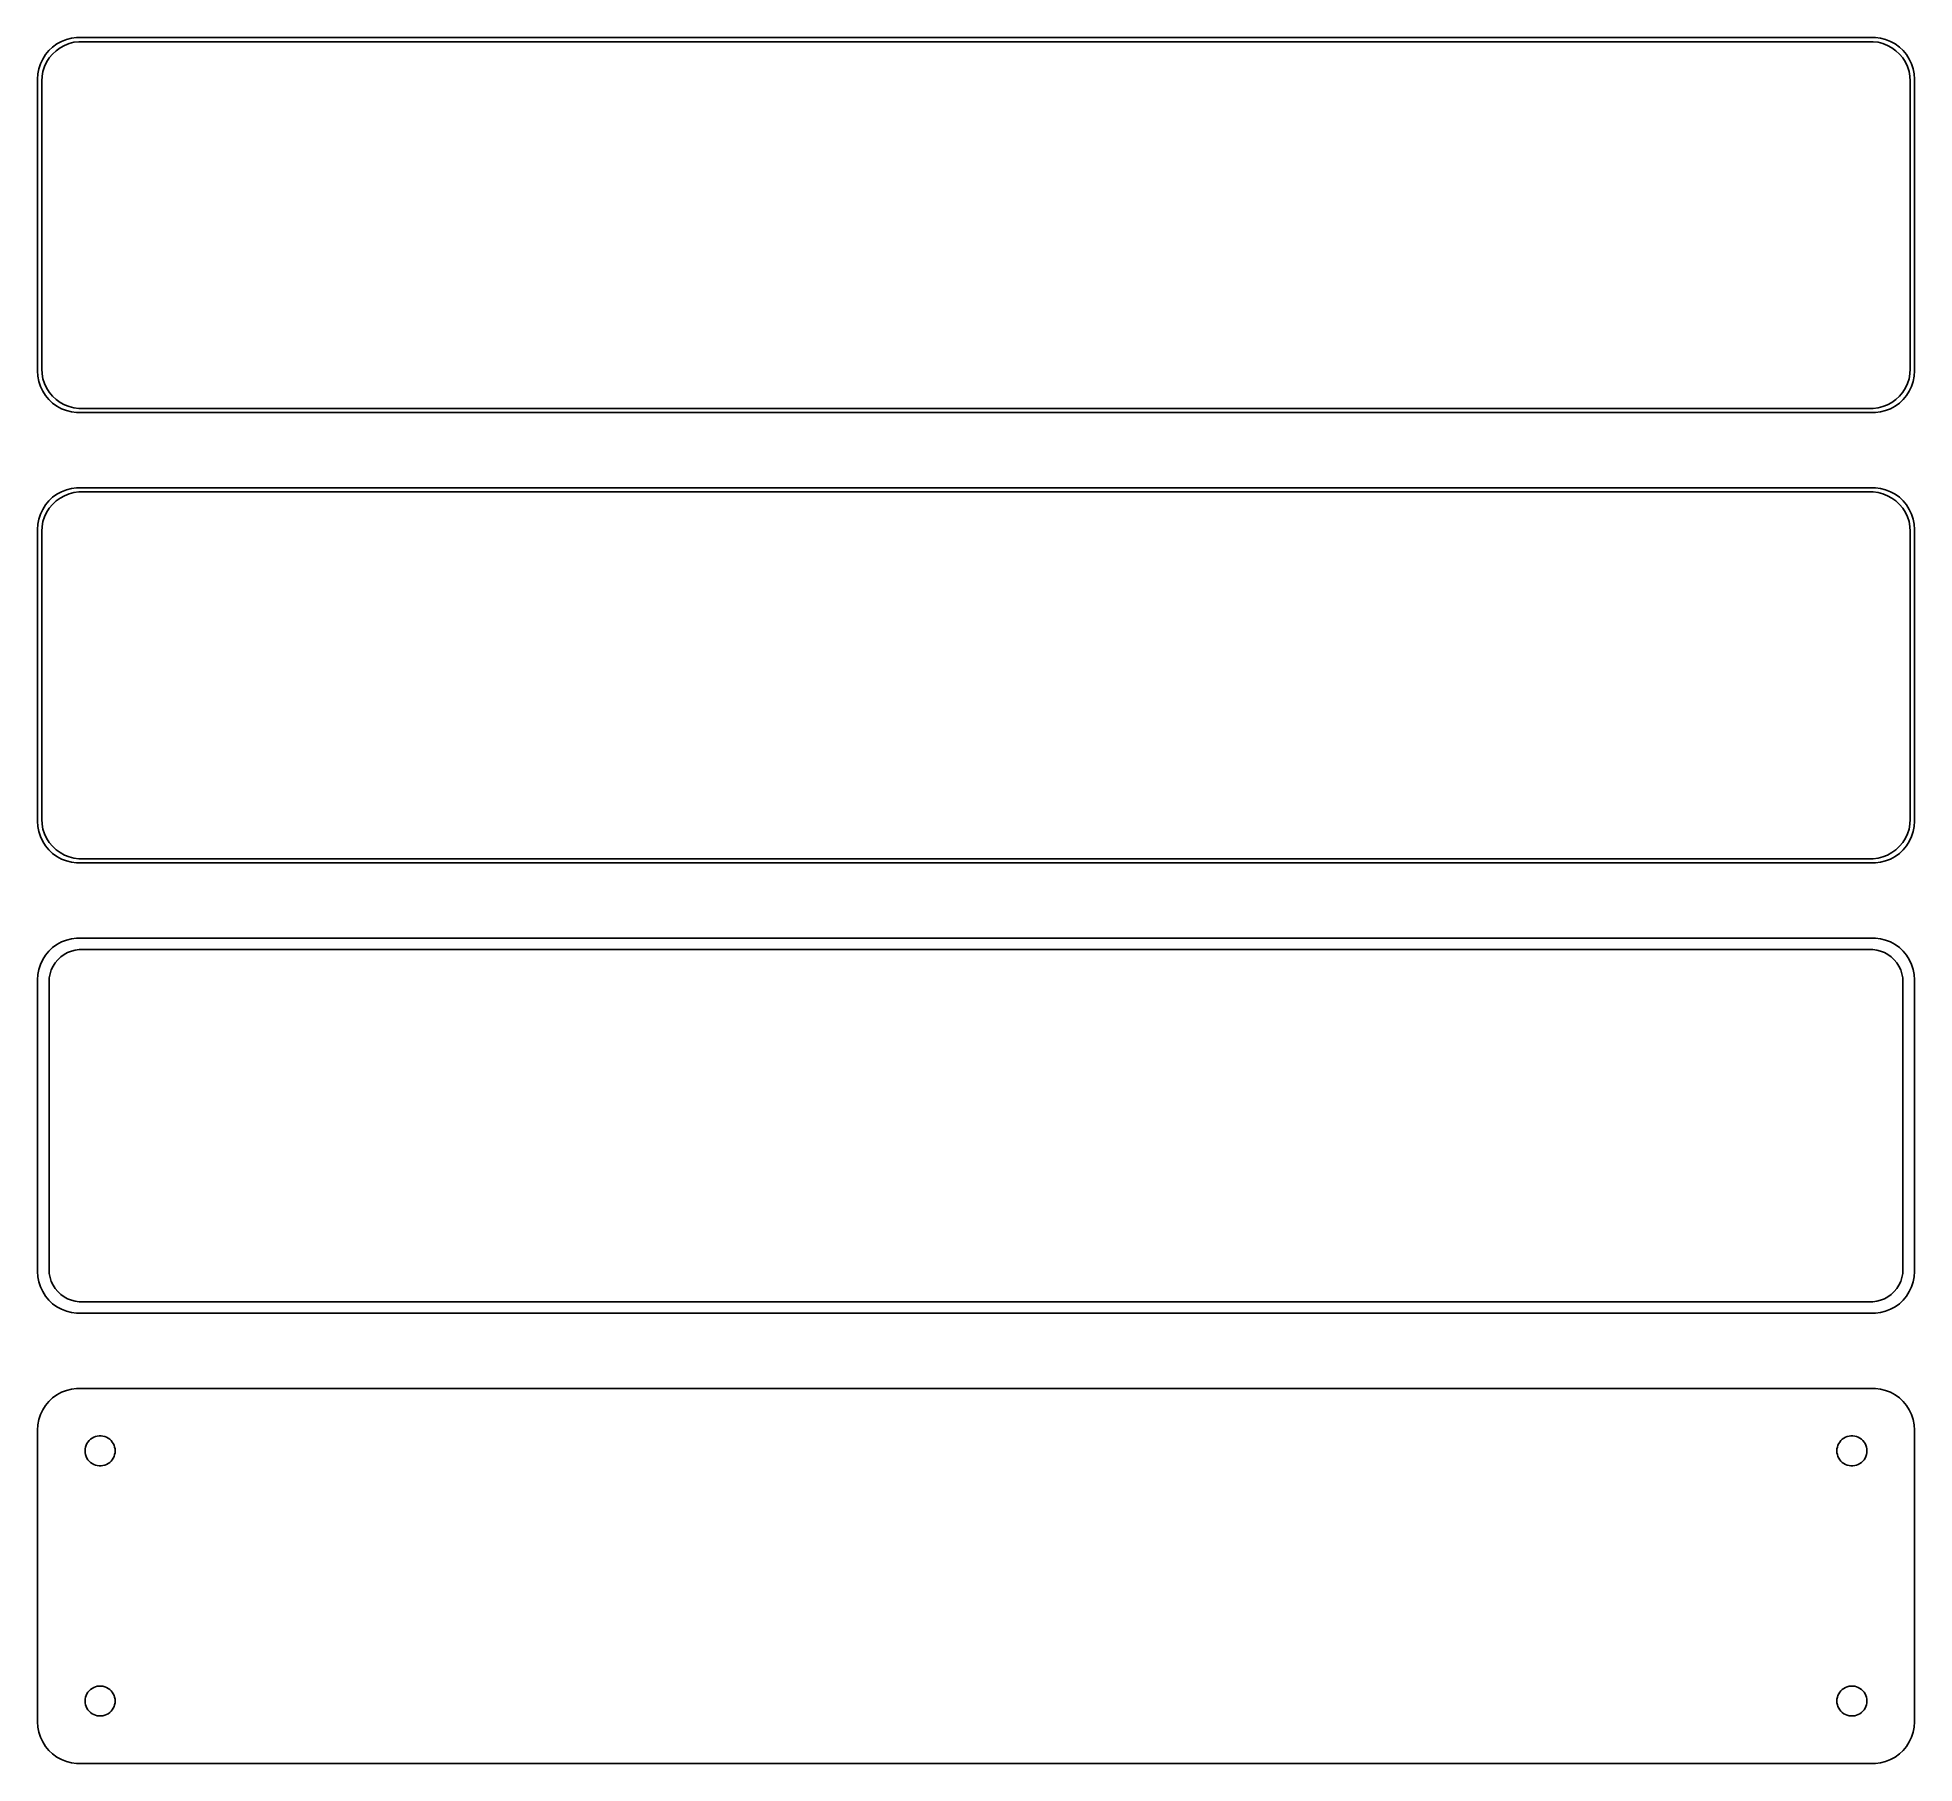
# Model space of a CAD drawing. Header units: metres. Extents: x -112 to 112, y 140 to 346.
import ezdxf

# ---------------------------------------------------------------- set-up
doc = ezdxf.new("R2010")
doc.units = ezdxf.units.M

msp = doc.modelspace()

# ---------------------------------------------------------------- linework, layer by layer
for p, q in [((-111.545, 344.439), (-111.882, 343.909)), ((-111.145, 344.923), (-111.545, 344.439)), ((-110.687, 345.353), (-111.145, 344.923)), ((-111.093, 344.042), (-110.713, 344.502)), ((-110.713, 344.502), (-110.278, 344.91)), ((-110.179, 345.722), (-110.687, 345.353)), ((-110.278, 344.91), (-109.795, 345.261)), ((-109.629, 346.024), (-110.179, 345.722)), ((-109.795, 345.261), (-109.272, 345.548)), ((-109.045, 346.255), (-109.629, 346.024)), ((-109.272, 345.548), (-108.718, 345.768)), ((-108.437, 346.411), (-109.045, 346.255)), ((-108.718, 345.768), (-108.14, 345.916)), ((-107.814, 346.49), (-108.437, 346.411)), ((-108.14, 345.916), (-107.548, 345.991)), ((107.814, 346.49), (-107.814, 346.49)), ((-107.548, 345.991), (107.548, 345.991)), ((107.548, 345.991), (108.14, 345.916)), ((108.437, 346.411), (107.814, 346.49)), ((108.14, 345.916), (108.718, 345.768)), ((109.045, 346.255), (108.437, 346.411)), ((108.718, 345.768), (109.272, 345.548)), ((109.629, 346.024), (109.045, 346.255)), ((109.272, 345.548), (109.795, 345.261)), ((110.179, 345.722), (109.629, 346.024)), ((109.795, 345.261), (110.278, 344.91)), ((110.687, 345.353), (110.179, 345.722)), ((110.278, 344.91), (110.713, 344.502)), ((111.145, 344.923), (110.687, 345.353)), ((110.713, 344.502), (111.093, 344.042)), ((111.545, 344.439), (111.145, 344.923)), ((111.882, 343.909), (111.545, 344.439)), ((-112.461, 342.127), (-112.5, 341.5)), ((-112.343, 342.743), (-112.461, 342.127)), ((-112.149, 343.341), (-112.343, 342.743)), ((-111.882, 343.909), (-112.149, 343.341)), ((-111.963, 341.845), (-111.851, 342.431)), ((-111.851, 342.431), (-111.666, 342.999)), ((-111.666, 342.999), (-111.412, 343.538)), ((-111.412, 343.538), (-111.093, 344.042)), ((111.093, 344.042), (111.412, 343.538)), ((111.412, 343.538), (111.666, 342.999)), ((111.666, 342.999), (111.851, 342.431)), ((111.851, 342.431), (111.963, 341.845)), ((112.149, 343.341), (111.882, 343.909)), ((112.343, 342.743), (112.149, 343.341)), ((112.461, 342.127), (112.343, 342.743)), ((112.5, 341.5), (112.461, 342.127)), ((-112.5, 341.5), (-112.5, 306.5)), ((-112, 341.25), (-111.963, 341.845)), ((-112, 306.75), (-112, 341.25)), ((111.963, 341.845), (112, 341.25)), ((112, 341.25), (112, 306.75)), ((112.5, 306.5), (112.5, 341.5)), ((-112.5, 306.5), (-112.461, 305.873)), ((-111.963, 306.155), (-112, 306.75)), ((-111.851, 305.569), (-111.963, 306.155)), ((111.963, 306.155), (111.851, 305.569)), ((112, 306.75), (111.963, 306.155)), ((112.461, 305.873), (112.5, 306.5)), ((-112.461, 305.873), (-112.343, 305.257)), ((-112.343, 305.257), (-112.149, 304.659)), ((-112.149, 304.659), (-111.882, 304.091)), ((-111.882, 304.091), (-111.545, 303.561)), ((-111.666, 305.001), (-111.851, 305.569)), ((-111.412, 304.462), (-111.666, 305.001)), ((-111.093, 303.958), (-111.412, 304.462)), ((-110.713, 303.498), (-111.093, 303.958)), ((111.093, 303.958), (110.713, 303.498)), ((111.412, 304.462), (111.093, 303.958)), ((111.666, 305.001), (111.412, 304.462)), ((111.545, 303.561), (111.882, 304.091)), ((111.851, 305.569), (111.666, 305.001)), ((111.882, 304.091), (112.149, 304.659)), ((112.149, 304.659), (112.343, 305.257)), ((112.343, 305.257), (112.461, 305.873)), ((-111.545, 303.561), (-111.145, 303.077)), ((-111.145, 303.077), (-110.687, 302.647)), ((-110.278, 303.09), (-110.713, 303.498)), ((-110.687, 302.647), (-110.179, 302.278)), ((-109.795, 302.739), (-110.278, 303.09)), ((-110.179, 302.278), (-109.629, 301.976)), ((-109.272, 302.452), (-109.795, 302.739)), ((-109.629, 301.976), (-109.045, 301.745)), ((-108.718, 302.232), (-109.272, 302.452)), ((-109.045, 301.745), (-108.437, 301.589)), ((-108.14, 302.084), (-108.718, 302.232)), ((-108.437, 301.589), (-107.814, 301.51)), ((-107.548, 302.009), (-108.14, 302.084)), ((-107.814, 301.51), (107.814, 301.51)), ((107.548, 302.009), (-107.548, 302.009)), ((108.14, 302.084), (107.548, 302.009)), ((107.814, 301.51), (108.437, 301.589)), ((108.718, 302.232), (108.14, 302.084)), ((108.437, 301.589), (109.045, 301.745)), ((109.272, 302.452), (108.718, 302.232)), ((109.045, 301.745), (109.629, 301.976)), ((109.795, 302.739), (109.272, 302.452)), ((109.629, 301.976), (110.179, 302.278)), ((110.278, 303.09), (109.795, 302.739)), ((110.179, 302.278), (110.687, 302.647)), ((110.713, 303.498), (110.278, 303.09)), ((110.687, 302.647), (111.145, 303.077)), ((111.145, 303.077), (111.545, 303.561)), ((-111.545, 290.439), (-111.882, 289.909)), ((-111.145, 290.923), (-111.545, 290.439)), ((-110.687, 291.353), (-111.145, 290.923)), ((-111.093, 290.042), (-110.713, 290.502)), ((-110.713, 290.502), (-110.278, 290.91)), ((-110.179, 291.722), (-110.687, 291.353)), ((-110.278, 290.91), (-109.795, 291.261)), ((-109.629, 292.024), (-110.179, 291.722)), ((-109.795, 291.261), (-109.272, 291.548)), ((-109.045, 292.255), (-109.629, 292.024)), ((-109.272, 291.548), (-108.718, 291.768)), ((-108.437, 292.411), (-109.045, 292.255)), ((-108.718, 291.768), (-108.14, 291.916)), ((-107.814, 292.49), (-108.437, 292.411)), ((-108.14, 291.916), (-107.548, 291.991)), ((107.814, 292.49), (-107.814, 292.49)), ((-107.548, 291.991), (107.548, 291.991)), ((107.548, 291.991), (108.14, 291.916)), ((108.437, 292.411), (107.814, 292.49)), ((108.14, 291.916), (108.718, 291.768)), ((109.045, 292.255), (108.437, 292.411)), ((108.718, 291.768), (109.272, 291.548)), ((109.629, 292.024), (109.045, 292.255)), ((109.272, 291.548), (109.795, 291.261)), ((110.179, 291.722), (109.629, 292.024)), ((109.795, 291.261), (110.278, 290.91)), ((110.687, 291.353), (110.179, 291.722)), ((110.278, 290.91), (110.713, 290.502)), ((111.145, 290.923), (110.687, 291.353)), ((110.713, 290.502), (111.093, 290.042)), ((111.545, 290.439), (111.145, 290.923)), ((111.882, 289.909), (111.545, 290.439)), ((-112.461, 288.127), (-112.5, 287.5)), ((-112.343, 288.743), (-112.461, 288.127)), ((-112.149, 289.341), (-112.343, 288.743)), ((-111.882, 289.909), (-112.149, 289.341)), ((-111.963, 287.845), (-111.851, 288.431)), ((-111.851, 288.431), (-111.666, 288.999)), ((-111.666, 288.999), (-111.412, 289.538)), ((-111.412, 289.538), (-111.093, 290.042)), ((111.093, 290.042), (111.412, 289.538)), ((111.412, 289.538), (111.666, 288.999)), ((111.666, 288.999), (111.851, 288.431)), ((111.851, 288.431), (111.963, 287.845)), ((112.149, 289.341), (111.882, 289.909)), ((112.343, 288.743), (112.149, 289.341)), ((112.461, 288.127), (112.343, 288.743)), ((112.5, 287.5), (112.461, 288.127)), ((-112.5, 287.5), (-112.5, 252.5)), ((-112, 287.25), (-111.963, 287.845)), ((-112, 252.75), (-112, 287.25)), ((111.963, 287.845), (112, 287.25)), ((112, 287.25), (112, 252.75)), ((112.5, 252.5), (112.5, 287.5)), ((-112.5, 252.5), (-112.461, 251.873)), ((-111.963, 252.155), (-112, 252.75)), ((-111.851, 251.569), (-111.963, 252.155)), ((111.963, 252.155), (111.851, 251.569)), ((112, 252.75), (111.963, 252.155)), ((112.461, 251.873), (112.5, 252.5)), ((-112.461, 251.873), (-112.343, 251.257)), ((-112.343, 251.257), (-112.149, 250.659)), ((-112.149, 250.659), (-111.882, 250.091)), ((-111.882, 250.091), (-111.545, 249.561)), ((-111.666, 251.001), (-111.851, 251.569)), ((-111.412, 250.462), (-111.666, 251.001)), ((-111.093, 249.958), (-111.412, 250.462)), ((-110.713, 249.498), (-111.093, 249.958)), ((111.093, 249.958), (110.713, 249.498)), ((111.412, 250.462), (111.093, 249.958)), ((111.666, 251.001), (111.412, 250.462)), ((111.545, 249.561), (111.882, 250.091)), ((111.851, 251.569), (111.666, 251.001)), ((111.882, 250.091), (112.149, 250.659)), ((112.149, 250.659), (112.343, 251.257)), ((112.343, 251.257), (112.461, 251.873)), ((-111.545, 249.561), (-111.145, 249.077)), ((-111.145, 249.077), (-110.687, 248.647)), ((-110.278, 249.09), (-110.713, 249.498)), ((-110.687, 248.647), (-110.179, 248.278)), ((-109.795, 248.739), (-110.278, 249.09)), ((-110.179, 248.278), (-109.629, 247.976)), ((-109.272, 248.452), (-109.795, 248.739)), ((-109.629, 247.976), (-109.045, 247.745)), ((-108.718, 248.232), (-109.272, 248.452)), ((-109.045, 247.745), (-108.437, 247.589)), ((-108.14, 248.084), (-108.718, 248.232)), ((-108.437, 247.589), (-107.814, 247.51)), ((-107.548, 248.009), (-108.14, 248.084)), ((-107.814, 247.51), (107.814, 247.51)), ((107.548, 248.009), (-107.548, 248.009)), ((108.14, 248.084), (107.548, 248.009)), ((107.814, 247.51), (108.437, 247.589)), ((108.718, 248.232), (108.14, 248.084)), ((108.437, 247.589), (109.045, 247.745)), ((109.272, 248.452), (108.718, 248.232)), ((109.045, 247.745), (109.629, 247.976)), ((109.795, 248.739), (109.272, 248.452)), ((109.629, 247.976), (110.179, 248.278)), ((110.278, 249.09), (109.795, 248.739)), ((110.179, 248.278), (110.687, 248.647)), ((110.713, 249.498), (110.278, 249.09)), ((110.687, 248.647), (111.145, 249.077)), ((111.145, 249.077), (111.545, 249.561)), ((-111.545, 236.439), (-111.882, 235.909)), ((-111.145, 236.923), (-111.545, 236.439)), ((-110.687, 237.353), (-111.145, 236.923)), ((-110.179, 237.722), (-110.687, 237.353)), ((-109.629, 238.024), (-110.179, 237.722)), ((-109.716, 236.231), (-109.323, 236.517)), ((-109.045, 238.255), (-109.629, 238.024)), ((-109.323, 236.517), (-108.898, 236.751)), ((-108.437, 238.411), (-109.045, 238.255)), ((-108.898, 236.751), (-108.446, 236.93)), ((-108.446, 236.93), (-107.975, 237.051)), ((-107.814, 238.49), (-108.437, 238.411)), ((-107.975, 237.051), (-107.493, 237.112)), ((107.814, 238.49), (-107.814, 238.49)), ((-107.493, 237.112), (107.493, 237.112)), ((107.493, 237.112), (107.975, 237.051)), ((108.437, 238.411), (107.814, 238.49)), ((107.975, 237.051), (108.446, 236.93)), ((109.045, 238.255), (108.437, 238.411)), ((108.446, 236.93), (108.898, 236.751)), ((108.898, 236.751), (109.323, 236.517)), ((109.629, 238.024), (109.045, 238.255)), ((109.323, 236.517), (109.716, 236.231)), ((110.179, 237.722), (109.629, 238.024)), ((110.687, 237.353), (110.179, 237.722)), ((111.145, 236.923), (110.687, 237.353)), ((111.545, 236.439), (111.145, 236.923)), ((111.882, 235.909), (111.545, 236.439)), ((-112.461, 234.127), (-112.5, 233.5)), ((-112.343, 234.743), (-112.461, 234.127)), ((-112.149, 235.341), (-112.343, 234.743)), ((-111.882, 235.909), (-112.149, 235.341)), ((-111.089, 233.735), (-110.998, 234.212)), ((-110.998, 234.212), (-110.848, 234.674)), ((-110.848, 234.674), (-110.641, 235.114)), ((-110.641, 235.114), (-110.38, 235.524)), ((-110.38, 235.524), (-110.071, 235.899)), ((-110.071, 235.899), (-109.716, 236.231)), ((109.716, 236.231), (110.071, 235.899)), ((110.071, 235.899), (110.38, 235.524)), ((110.38, 235.524), (110.641, 235.114)), ((110.641, 235.114), (110.848, 234.674)), ((110.848, 234.674), (110.998, 234.212)), ((110.998, 234.212), (111.089, 233.735)), ((112.149, 235.341), (111.882, 235.909)), ((112.343, 234.743), (112.149, 235.341)), ((112.461, 234.127), (112.343, 234.743)), ((112.5, 233.5), (112.461, 234.127)), ((-112.5, 233.5), (-112.5, 198.5)), ((-111.119, 233.25), (-111.089, 233.735)), ((-111.119, 198.75), (-111.119, 233.25)), ((111.089, 233.735), (111.119, 233.25)), ((111.119, 233.25), (111.119, 198.75)), ((112.5, 198.5), (112.5, 233.5)), ((-112.5, 198.5), (-112.461, 197.873)), ((-111.089, 198.265), (-111.119, 198.75)), ((-110.998, 197.788), (-111.089, 198.265)), ((111.089, 198.265), (110.998, 197.788)), ((111.119, 198.75), (111.089, 198.265)), ((112.461, 197.873), (112.5, 198.5)), ((-112.461, 197.873), (-112.343, 197.257)), ((-112.343, 197.257), (-112.149, 196.659)), ((-112.149, 196.659), (-111.882, 196.091)), ((-111.882, 196.091), (-111.545, 195.561)), ((-110.848, 197.326), (-110.998, 197.788)), ((-110.641, 196.886), (-110.848, 197.326)), ((-110.38, 196.476), (-110.641, 196.886)), ((-110.071, 196.101), (-110.38, 196.476)), ((-109.716, 195.769), (-110.071, 196.101)), ((-109.323, 195.483), (-109.716, 195.769)), ((109.716, 195.769), (109.323, 195.483)), ((110.071, 196.101), (109.716, 195.769)), ((110.38, 196.476), (110.071, 196.101)), ((110.641, 196.886), (110.38, 196.476)), ((110.848, 197.326), (110.641, 196.886)), ((110.998, 197.788), (110.848, 197.326)), ((111.545, 195.561), (111.882, 196.091)), ((111.882, 196.091), (112.149, 196.659)), ((112.149, 196.659), (112.343, 197.257)), ((112.343, 197.257), (112.461, 197.873)), ((-111.545, 195.561), (-111.145, 195.077)), ((-111.145, 195.077), (-110.687, 194.647)), ((-110.687, 194.647), (-110.179, 194.278)), ((-110.179, 194.278), (-109.629, 193.976)), ((-109.629, 193.976), (-109.045, 193.745)), ((-108.898, 195.249), (-109.323, 195.483)), ((-109.045, 193.745), (-108.437, 193.589)), ((-108.446, 195.07), (-108.898, 195.249)), ((-107.975, 194.949), (-108.446, 195.07)), ((-108.437, 193.589), (-107.814, 193.51)), ((-107.493, 194.888), (-107.975, 194.949)), ((-107.814, 193.51), (107.814, 193.51)), ((107.493, 194.888), (-107.493, 194.888)), ((107.975, 194.949), (107.493, 194.888)), ((107.814, 193.51), (108.437, 193.589)), ((108.446, 195.07), (107.975, 194.949)), ((108.437, 193.589), (109.045, 193.745)), ((108.898, 195.249), (108.446, 195.07)), ((109.323, 195.483), (108.898, 195.249)), ((109.045, 193.745), (109.629, 193.976)), ((109.629, 193.976), (110.179, 194.278)), ((110.179, 194.278), (110.687, 194.647)), ((110.687, 194.647), (111.145, 195.077)), ((111.145, 195.077), (111.545, 195.561)), ((-111.545, 182.439), (-111.882, 181.909)), ((-111.145, 182.923), (-111.545, 182.439)), ((-110.687, 183.353), (-111.145, 182.923)), ((-110.179, 183.722), (-110.687, 183.353)), ((-109.629, 184.024), (-110.179, 183.722)), ((-109.045, 184.255), (-109.629, 184.024)), ((-108.437, 184.411), (-109.045, 184.255)), ((-107.814, 184.49), (-108.437, 184.411)), ((107.814, 184.49), (-107.814, 184.49)), ((108.437, 184.411), (107.814, 184.49)), ((109.045, 184.255), (108.437, 184.411)), ((109.629, 184.024), (109.045, 184.255)), ((110.179, 183.722), (109.629, 184.024)), ((110.687, 183.353), (110.179, 183.722)), ((111.145, 182.923), (110.687, 183.353)), ((111.545, 182.439), (111.145, 182.923)), ((111.882, 181.909), (111.545, 182.439)), ((-112.461, 180.127), (-112.5, 179.5)), ((-112.343, 180.743), (-112.461, 180.127)), ((-112.149, 181.341), (-112.343, 180.743)), ((-111.882, 181.909), (-112.149, 181.341)), ((112.149, 181.341), (111.882, 181.909)), ((112.343, 180.743), (112.149, 181.341)), ((112.461, 180.127), (112.343, 180.743)), ((112.5, 179.5), (112.461, 180.127)), ((-112.5, 179.5), (-112.5, 144.5)), ((-106.674, 177.663), (-106.577, 177.867)), ((-106.577, 177.867), (-106.456, 178.058)), ((-106.456, 178.058), (-106.312, 178.232)), ((-106.312, 178.232), (-106.147, 178.387)), ((-106.147, 178.387), (-105.964, 178.52)), ((-105.964, 178.52), (-105.766, 178.629)), ((-105.766, 178.629), (-105.556, 178.712)), ((-105.556, 178.712), (-105.337, 178.768)), ((-105.337, 178.768), (-105.113, 178.796)), ((-105.113, 178.796), (-104.887, 178.796)), ((-104.887, 178.796), (-104.663, 178.768)), ((-104.663, 178.768), (-104.444, 178.712)), ((-104.444, 178.712), (-104.234, 178.629)), ((-104.234, 178.629), (-104.036, 178.52)), ((-104.036, 178.52), (-103.853, 178.387)), ((-103.853, 178.387), (-103.688, 178.232)), ((-103.688, 178.232), (-103.544, 178.058)), ((-103.544, 178.058), (-103.423, 177.867)), ((-103.423, 177.867), (-103.326, 177.663)), ((103.326, 177.663), (103.423, 177.867)), ((103.423, 177.867), (103.544, 178.058)), ((103.544, 178.058), (103.688, 178.232)), ((103.688, 178.232), (103.853, 178.387)), ((103.853, 178.387), (104.036, 178.52)), ((104.036, 178.52), (104.234, 178.629)), ((104.234, 178.629), (104.444, 178.712)), ((104.444, 178.712), (104.663, 178.768)), ((104.663, 178.768), (104.887, 178.796)), ((104.887, 178.796), (105.113, 178.796)), ((105.113, 178.796), (105.337, 178.768)), ((105.337, 178.768), (105.556, 178.712)), ((105.556, 178.712), (105.766, 178.629)), ((105.766, 178.629), (105.964, 178.52)), ((105.964, 178.52), (106.147, 178.387)), ((106.147, 178.387), (106.312, 178.232)), ((106.312, 178.232), (106.456, 178.058)), ((106.456, 178.058), (106.577, 177.867)), ((106.577, 177.867), (106.674, 177.663)), ((112.5, 144.5), (112.5, 179.5)), ((-106.8, 177), (-106.786, 177.226)), ((-106.786, 176.774), (-106.8, 177)), ((-106.786, 177.226), (-106.743, 177.448)), ((-106.743, 176.552), (-106.786, 176.774)), ((-106.743, 177.448), (-106.674, 177.663)), ((-106.674, 176.337), (-106.743, 176.552)), ((-106.577, 176.133), (-106.674, 176.337)), ((-106.456, 175.942), (-106.577, 176.133)), ((-106.312, 175.768), (-106.456, 175.942)), ((-106.147, 175.613), (-106.312, 175.768)), ((-105.964, 175.48), (-106.147, 175.613)), ((-103.853, 175.613), (-104.036, 175.48)), ((-103.688, 175.768), (-103.853, 175.613)), ((-103.544, 175.942), (-103.688, 175.768)), ((-103.423, 176.133), (-103.544, 175.942)), ((-103.326, 176.337), (-103.423, 176.133)), ((-103.326, 177.663), (-103.257, 177.448)), ((-103.257, 176.552), (-103.326, 176.337)), ((-103.257, 177.448), (-103.214, 177.226)), ((-103.214, 176.774), (-103.257, 176.552)), ((-103.214, 177.226), (-103.2, 177)), ((-103.2, 177), (-103.214, 176.774)), ((103.2, 177), (103.214, 177.226)), ((103.214, 176.774), (103.2, 177)), ((103.214, 177.226), (103.257, 177.448)), ((103.257, 176.552), (103.214, 176.774)), ((103.257, 177.448), (103.326, 177.663)), ((103.326, 176.337), (103.257, 176.552)), ((103.423, 176.133), (103.326, 176.337)), ((103.544, 175.942), (103.423, 176.133)), ((103.688, 175.768), (103.544, 175.942)), ((103.853, 175.613), (103.688, 175.768)), ((104.036, 175.48), (103.853, 175.613)), ((106.147, 175.613), (105.964, 175.48)), ((106.312, 175.768), (106.147, 175.613)), ((106.456, 175.942), (106.312, 175.768)), ((106.577, 176.133), (106.456, 175.942)), ((106.674, 176.337), (106.577, 176.133)), ((106.674, 177.663), (106.743, 177.448)), ((106.743, 176.552), (106.674, 176.337)), ((106.743, 177.448), (106.786, 177.226)), ((106.786, 176.774), (106.743, 176.552)), ((106.786, 177.226), (106.8, 177)), ((106.8, 177), (106.786, 176.774)), ((-105.766, 175.371), (-105.964, 175.48)), ((-105.556, 175.288), (-105.766, 175.371)), ((-105.337, 175.232), (-105.556, 175.288)), ((-105.113, 175.204), (-105.337, 175.232)), ((-104.887, 175.204), (-105.113, 175.204)), ((-104.663, 175.232), (-104.887, 175.204)), ((-104.444, 175.288), (-104.663, 175.232)), ((-104.234, 175.371), (-104.444, 175.288)), ((-104.036, 175.48), (-104.234, 175.371)), ((104.234, 175.371), (104.036, 175.48)), ((104.444, 175.288), (104.234, 175.371)), ((104.663, 175.232), (104.444, 175.288)), ((104.887, 175.204), (104.663, 175.232)), ((105.113, 175.204), (104.887, 175.204)), ((105.337, 175.232), (105.113, 175.204)), ((105.556, 175.288), (105.337, 175.232)), ((105.766, 175.371), (105.556, 175.288)), ((105.964, 175.48), (105.766, 175.371)), ((-106.147, 148.387), (-105.964, 148.52)), ((-105.964, 148.52), (-105.766, 148.629)), ((-105.766, 148.629), (-105.556, 148.712)), ((-105.556, 148.712), (-105.337, 148.768)), ((-105.337, 148.768), (-105.113, 148.796)), ((-105.113, 148.796), (-104.887, 148.796)), ((-104.887, 148.796), (-104.663, 148.768)), ((-104.663, 148.768), (-104.444, 148.712)), ((-104.444, 148.712), (-104.234, 148.629)), ((-104.234, 148.629), (-104.036, 148.52)), ((-104.036, 148.52), (-103.853, 148.387)), ((103.853, 148.387), (104.036, 148.52)), ((104.036, 148.52), (104.234, 148.629)), ((104.234, 148.629), (104.444, 148.712)), ((104.444, 148.712), (104.663, 148.768)), ((104.663, 148.768), (104.887, 148.796)), ((104.887, 148.796), (105.113, 148.796)), ((105.113, 148.796), (105.337, 148.768)), ((105.337, 148.768), (105.556, 148.712)), ((105.556, 148.712), (105.766, 148.629)), ((105.766, 148.629), (105.964, 148.52)), ((105.964, 148.52), (106.147, 148.387)), ((-106.8, 147), (-106.786, 147.226)), ((-106.786, 146.774), (-106.8, 147)), ((-106.786, 147.226), (-106.743, 147.448)), ((-106.743, 146.552), (-106.786, 146.774)), ((-106.743, 147.448), (-106.674, 147.663)), ((-106.674, 146.337), (-106.743, 146.552)), ((-106.674, 147.663), (-106.577, 147.867)), ((-106.577, 146.133), (-106.674, 146.337)), ((-106.577, 147.867), (-106.456, 148.058)), ((-106.456, 148.058), (-106.312, 148.232)), ((-106.312, 148.232), (-106.147, 148.387)), ((-103.853, 148.387), (-103.688, 148.232)), ((-103.688, 148.232), (-103.544, 148.058)), ((-103.544, 148.058), (-103.423, 147.867)), ((-103.423, 147.867), (-103.326, 147.663)), ((-103.326, 146.337), (-103.423, 146.133)), ((-103.326, 147.663), (-103.257, 147.448)), ((-103.257, 146.552), (-103.326, 146.337)), ((-103.257, 147.448), (-103.214, 147.226)), ((-103.214, 146.774), (-103.257, 146.552)), ((-103.214, 147.226), (-103.2, 147)), ((-103.2, 147), (-103.214, 146.774)), ((103.2, 147), (103.214, 147.226)), ((103.214, 146.774), (103.2, 147)), ((103.214, 147.226), (103.257, 147.448)), ((103.257, 146.552), (103.214, 146.774)), ((103.257, 147.448), (103.326, 147.663)), ((103.326, 146.337), (103.257, 146.552)), ((103.326, 147.663), (103.423, 147.867)), ((103.423, 146.133), (103.326, 146.337)), ((103.423, 147.867), (103.544, 148.058)), ((103.544, 148.058), (103.688, 148.232)), ((103.688, 148.232), (103.853, 148.387)), ((106.147, 148.387), (106.312, 148.232)), ((106.312, 148.232), (106.456, 148.058)), ((106.456, 148.058), (106.577, 147.867)), ((106.577, 147.867), (106.674, 147.663)), ((106.674, 146.337), (106.577, 146.133)), ((106.674, 147.663), (106.743, 147.448)), ((106.743, 146.552), (106.674, 146.337)), ((106.743, 147.448), (106.786, 147.226)), ((106.786, 146.774), (106.743, 146.552)), ((106.786, 147.226), (106.8, 147)), ((106.8, 147), (106.786, 146.774)), ((-112.5, 144.5), (-112.461, 143.873)), ((-106.456, 145.942), (-106.577, 146.133)), ((-106.312, 145.768), (-106.456, 145.942)), ((-106.147, 145.613), (-106.312, 145.768)), ((-105.964, 145.48), (-106.147, 145.613)), ((-105.766, 145.371), (-105.964, 145.48)), ((-105.556, 145.288), (-105.766, 145.371)), ((-105.337, 145.232), (-105.556, 145.288)), ((-105.113, 145.204), (-105.337, 145.232)), ((-104.887, 145.204), (-105.113, 145.204)), ((-104.663, 145.232), (-104.887, 145.204)), ((-104.444, 145.288), (-104.663, 145.232)), ((-104.234, 145.371), (-104.444, 145.288)), ((-104.036, 145.48), (-104.234, 145.371)), ((-103.853, 145.613), (-104.036, 145.48)), ((-103.688, 145.768), (-103.853, 145.613)), ((-103.544, 145.942), (-103.688, 145.768)), ((-103.423, 146.133), (-103.544, 145.942)), ((103.544, 145.942), (103.423, 146.133)), ((103.688, 145.768), (103.544, 145.942)), ((103.853, 145.613), (103.688, 145.768)), ((104.036, 145.48), (103.853, 145.613)), ((104.234, 145.371), (104.036, 145.48)), ((104.444, 145.288), (104.234, 145.371)), ((104.663, 145.232), (104.444, 145.288)), ((104.887, 145.204), (104.663, 145.232)), ((105.113, 145.204), (104.887, 145.204)), ((105.337, 145.232), (105.113, 145.204)), ((105.556, 145.288), (105.337, 145.232)), ((105.766, 145.371), (105.556, 145.288)), ((105.964, 145.48), (105.766, 145.371)), ((106.147, 145.613), (105.964, 145.48)), ((106.312, 145.768), (106.147, 145.613)), ((106.456, 145.942), (106.312, 145.768)), ((106.577, 146.133), (106.456, 145.942)), ((112.461, 143.873), (112.5, 144.5)), ((-112.461, 143.873), (-112.343, 143.257)), ((-112.343, 143.257), (-112.149, 142.659)), ((-112.149, 142.659), (-111.882, 142.091)), ((-111.882, 142.091), (-111.545, 141.561)), ((111.545, 141.561), (111.882, 142.091)), ((111.882, 142.091), (112.149, 142.659)), ((112.149, 142.659), (112.343, 143.257)), ((112.343, 143.257), (112.461, 143.873)), ((-111.545, 141.561), (-111.145, 141.077)), ((-111.145, 141.077), (-110.687, 140.647)), ((-110.687, 140.647), (-110.179, 140.278)), ((-110.179, 140.278), (-109.629, 139.976)), ((-109.629, 139.976), (-109.045, 139.745)), ((-109.045, 139.745), (-108.437, 139.589)), ((-108.437, 139.589), (-107.814, 139.51)), ((-107.814, 139.51), (107.814, 139.51)), ((107.814, 139.51), (108.437, 139.589)), ((108.437, 139.589), (109.045, 139.745)), ((109.045, 139.745), (109.629, 139.976)), ((109.629, 139.976), (110.179, 140.278)), ((110.179, 140.278), (110.687, 140.647)), ((110.687, 140.647), (111.145, 141.077)), ((111.145, 141.077), (111.545, 141.561))]:
    msp.add_line(p, q)

doc.saveas('drawing.dxf')
